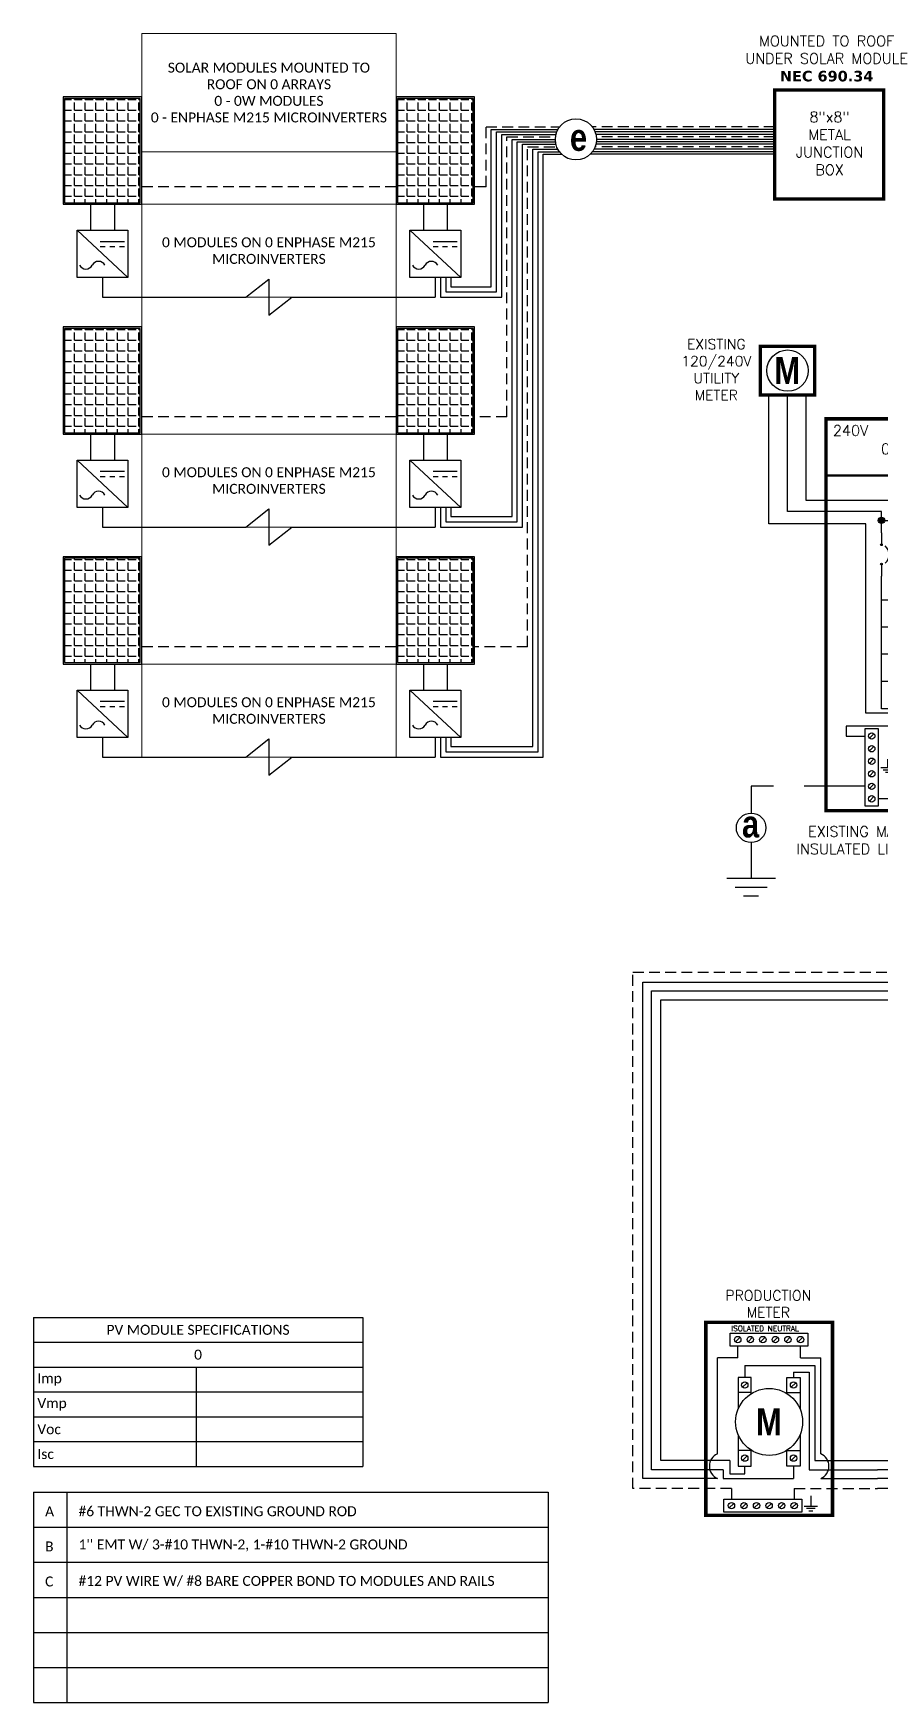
# Model space of a CAD drawing. Header units: feet. Extents: x 23528 to 24127, y 16036 to 16622.
# Drawn here: x 23528 to 23822, y 16036 to 16615 of the extents above; entities that cross this region are included whole.
import ezdxf

# ---------------------------------------------------------------- set-up
doc = ezdxf.new("R2010")
doc.units = ezdxf.units.FT
doc.header["$MEASUREMENT"] = 0
doc.linetypes.add('HIDDEN', pattern=[0.375, 0.25, -0.125])
for name, color, linetype in [('ONE LINE BLOCKS', 7, 'Continuous'), ('TABLES', 7, 'Continuous'), ('TEXT', 7, 'Continuous'), ('Z - TITLEBLOCK TXT', 7, 'Continuous')]:
    doc.layers.add(name, color=color, linetype=linetype)
doc.styles.add('ONE LINE TXT', font='techb___.ttf')
doc.styles.get("Standard").update_dxf_attribs({"font": 'simplex.shx'})

# ---------------------------------------------------------------- blocks, each defined once
blk = doc.blocks.new('*T12')
at = {"layer": 'Defpoints', "color": 8, "linetype": 'ByBlock', "lineweight": 0, "transparency": 16777216}
for p, q in [((0, 0), (88.16, 0)), ((0, 0), (0, -250.97)), ((88.16, 0), (88.16, -250.97)), ((0, -41.08), (88.16, -41.08)), ((0, -59.24), (88.16, -59.24)), ((0, -91.46), (88.16, -91.46)), ((0, -138.99), (88.16, -138.99)), ((0, -171.21), (88.16, -171.21)), ((0, -218.74), (88.16, -218.74)), ((0, -250.97), (88.16, -250.97))]:
    blk.add_line(p, q, dxfattribs=at)
at = {"color": 0, "linetype": 'Continuous', "transparency": 16777216, "char_height": 3.4544, "width": 83.574, "attachment_point": 5}
for s, insert in [('{\\fCalibri|b0|i0|c0;SOLAR MODULES MOUNTED TO ROOF ON 0 ARRAYS^J0 - 0W MODULES^J0 - ENPHASE M215 MICROINVERTERS', (44.08, -20.54)), ('{\\fCalibri|b0|i0|c0;', (44.08, -50.16)), ('{\\fCalibri|b0|i0|c0;0 MODULES ON 0 ENPHASE M215 MICROINVERTERS', (44.08, -75.35)), ('{\\fCalibri|b0|i0|c0;', (44.08, -115.23)), ('{\\fCalibri|b0|i0|c0;0 MODULES ON 0 ENPHASE M215 MICROINVERTERS', (44.08, -155.1)), ('{\\fCalibri|b0|i0|c0;', (44.08, -194.98)), ('{\\fCalibri|b0|i0|c0;0 MODULES ON 0 ENPHASE M215 MICROINVERTERS', (44.08, -234.86))]:
    blk.add_mtext(s, dxfattribs=dict(at, insert=insert))
blk = doc.blocks.new('*U7')
at = {"color": 7, "linetype": 'Continuous'}
for p, q in [((6.67, 2.43), (2.91, 2.43)), ((2.44, 1.71), (0, 1.71)), ((9.57, 1.71), (6.2, 1.71)), ((2.91, -0.69), (6.67, -0.69))]:
    blk.add_line(p, q, dxfattribs=at)
at = {"color": 10, "linetype": 'Continuous'}
for p, q in [((2.59, 1.15), (0, 1.15)), ((9.57, 1.15), (6.35, 1.15))]:
    blk.add_line(p, q, dxfattribs=at)
at = {"color": 253, "linetype": 'Continuous'}
for p, q in [((3.21, 0.61), (0, 0.61)), ((9.57, 0.61), (6.97, 0.61))]:
    blk.add_line(p, q, dxfattribs=at)
at = {"color": 7, "linetype": 'Continuous'}
for centre, start, end in [((3.94, 0.87), 133.9732, 236.4265), ((5.63, 0.87), 313.9732, 56.4265)]:
    blk.add_arc(centre, 1.87, start, end, dxfattribs=at)
at = {"layer": 'TEXT', "color": 92, "linetype": 'HIDDEN', "ltscale": 15}
for p, q in [((3.37, 0), (0, 0)), ((9.57, 0), (7.14, 0))]:
    blk.add_line(p, q, dxfattribs=at)
at = {"layer": 'Z - TITLEBLOCK TXT', "linetype": 'Continuous'}
for centre, start, end in [((3.31, 1.65), 117.6639, 242.3361), ((7.08, 1.65), 117.6639, 242.3361), ((2.5, 0.09), 297.6639, 62.3361), ((6.26, 0.09), 297.6639, 62.3361)]:
    blk.add_arc(centre, 0.882, start, end, dxfattribs=at)
blk = doc.blocks.new('*T10')
at = {"layer": 'Z - TITLEBLOCK TXT', "color": 0, "lineweight": -2, "transparency": 16777216}
for p, q in [((0, 0), (114.19, 0)), ((0, 0), (0, -51.69)), ((114.19, 0), (114.19, -51.69)), ((0, -8.62), (114.19, -8.62)), ((0, -17.23), (114.19, -17.23)), ((56.41, -17.23), (56.41, -51.69)), ((0, -25.85), (114.19, -25.85)), ((0, -34.46), (114.19, -34.46)), ((0, -43.08), (114.19, -43.08)), ((0, -51.69), (114.19, -51.69))]:
    blk.add_line(p, q, dxfattribs=at)
at = {"layer": 'Z - TITLEBLOCK TXT', "color": 0, "linetype": 'Continuous', "transparency": 16777216, "char_height": 3.4544}
for s, insert, width, attachment_point in [('{\\fCalibri|b0|i0|c0;PV MODULE SPECIFICATIONS', (57.09, -4.31), 111.433, 5), ('{\\fCalibri|b0|i0|c0;0', (57.09, -12.92), 111.433, 5), ('{\\fCalibri|b0|i0|c0;Imp', (1.38, -21.54), 53.6551, 4), ('{\\fCalibri|b0|i0|c0;', (57.78, -21.54), 55.0254, 4), ('{\\fCalibri|b0|i0|c0;Vmp', (1.38, -30.15), 53.6551, 4), ('{\\fCalibri|b0|i0|c0;', (57.78, -30.15), 55.0254, 4), ('{\\fCalibri|b0|i0|c0;Voc', (1.38, -38.77), 53.6551, 4), ('{\\fCalibri|b0|i0|c0;', (57.78, -38.77), 55.0254, 4), ('{\\fCalibri|b0|i0|c0;Isc', (1.38, -47.39), 53.6551, 4), ('{\\fCalibri|b0|i0|c0;', (57.78, -47.39), 55.0254, 4)]:
    blk.add_mtext(s, dxfattribs=dict(at, insert=insert, width=width, attachment_point=attachment_point))
blk = doc.blocks.new('M_LINE TAPS')
at = {"layer": 'ONE LINE BLOCKS', "linetype": 'Continuous'}
h = blk.add_hatch(color=254, dxfattribs=at)
h.dxf.hatch_style = 1
edge = h.paths.add_edge_path()
edge.add_arc((-12.11, 17.42), 0.197, 0, 360)
h = blk.add_hatch(color=254, dxfattribs=at)
h.dxf.hatch_style = 1
edge = h.paths.add_edge_path()
edge.add_arc((-13.16, 16.19), 0.197, 0, 360)
h = blk.add_hatch(color=1, dxfattribs=at)
h.dxf.hatch_style = 1
edge = h.paths.add_edge_path()
edge.add_arc((-13.16, 14.69), 0.0515, 0, 360)
h = blk.add_hatch(color=1, dxfattribs=at)
h.dxf.hatch_style = 1
edge = h.paths.add_edge_path()
edge.add_arc((-12.11, 14.69), 0.0515, 0, 360)
h = blk.add_hatch(color=1, dxfattribs=at)
h.dxf.hatch_style = 1
edge = h.paths.add_edge_path()
edge.add_arc((-13.16, 13.5), 0.0515, 0, 360)
h = blk.add_hatch(color=1, dxfattribs=at)
h.dxf.hatch_style = 1
edge = h.paths.add_edge_path()
edge.add_arc((-12.11, 13.5), 0.0515, 0, 360)
h = blk.add_hatch(color=1, dxfattribs=at)
h.dxf.hatch_style = 1
edge = h.paths.add_edge_path()
edge.add_arc((-9.99, 11.89), 0.0515, 0, 360)
h = blk.add_hatch(color=1, dxfattribs=at)
h.dxf.hatch_style = 1
edge = h.paths.add_edge_path()
edge.add_arc((-9.99, 11.29), 0.0515, 0, 360)
h = blk.add_hatch(color=1, dxfattribs=at)
h.dxf.hatch_style = 1
edge = h.paths.add_edge_path()
edge.add_arc((-8.81, 11.89), 0.0515, 0, 360)
h = blk.add_hatch(color=1, dxfattribs=at)
h.dxf.hatch_style = 1
edge = h.paths.add_edge_path()
edge.add_arc((-8.81, 11.29), 0.0515, 0, 360)
h = blk.add_hatch(color=1, dxfattribs=at)
h.dxf.hatch_style = 1
edge = h.paths.add_edge_path()
edge.add_arc((-9.99, 10.22), 0.0515, 0, 360)
h = blk.add_hatch(color=1, dxfattribs=at)
h.dxf.hatch_style = 1
edge = h.paths.add_edge_path()
edge.add_arc((-8.81, 10.22), 0.0515, 0, 360)
h = blk.add_hatch(color=1, dxfattribs=at)
h.dxf.hatch_style = 1
edge = h.paths.add_edge_path()
edge.add_arc((-9.99, 9.62), 0.0515, 0, 360)
h = blk.add_hatch(color=1, dxfattribs=at)
h.dxf.hatch_style = 1
edge = h.paths.add_edge_path()
edge.add_arc((-8.81, 9.62), 0.0515, 0, 360)
h = blk.add_hatch(color=1, dxfattribs=at)
h.dxf.hatch_style = 1
edge = h.paths.add_edge_path()
edge.add_arc((-9.99, 8.56), 0.0515, 0, 360)
h = blk.add_hatch(color=1, dxfattribs=at)
h.dxf.hatch_style = 1
edge = h.paths.add_edge_path()
edge.add_arc((-8.81, 8.56), 0.0515, 0, 360)
h = blk.add_hatch(color=1, dxfattribs=at)
h.dxf.hatch_style = 1
edge = h.paths.add_edge_path()
edge.add_arc((-9.99, 7.96), 0.0515, 0, 360)
h = blk.add_hatch(color=1, dxfattribs=at)
h.dxf.hatch_style = 1
edge = h.paths.add_edge_path()
edge.add_arc((-8.81, 7.96), 0.0515, 0, 360)
h = blk.add_hatch(color=1, dxfattribs=at)
h.dxf.hatch_style = 1
edge = h.paths.add_edge_path()
edge.add_arc((-9.99, 6.89), 0.0515, 0, 360)
h = blk.add_hatch(color=1, dxfattribs=at)
h.dxf.hatch_style = 1
edge = h.paths.add_edge_path()
edge.add_arc((-9.99, 6.29), 0.0515, 0, 360)
h = blk.add_hatch(color=1, dxfattribs=at)
h.dxf.hatch_style = 1
edge = h.paths.add_edge_path()
edge.add_arc((-8.81, 6.89), 0.0515, 0, 360)
h = blk.add_hatch(color=1, dxfattribs=at)
h.dxf.hatch_style = 1
edge = h.paths.add_edge_path()
edge.add_arc((-8.81, 6.29), 0.0515, 0, 360)
h = blk.add_hatch(color=1, dxfattribs=at)
h.dxf.hatch_style = 1
edge = h.paths.add_edge_path()
edge.add_arc((-9.99, 5.22), 0.0515, 0, 360)
h = blk.add_hatch(color=1, dxfattribs=at)
h.dxf.hatch_style = 1
edge = h.paths.add_edge_path()
edge.add_arc((-8.81, 5.22), 0.0515, 0, 360)
h = blk.add_hatch(color=1, dxfattribs=at)
h.dxf.hatch_style = 1
edge = h.paths.add_edge_path()
edge.add_arc((-9.99, 4.62), 0.0515, 0, 360)
h = blk.add_hatch(color=1, dxfattribs=at)
h.dxf.hatch_style = 1
edge = h.paths.add_edge_path()
edge.add_arc((-8.81, 4.62), 0.0515, 0, 360)
at = {"color": 155, "true_color": 0x647190}
blk.add_line((-16.57, 22.43), (-2.23, 22.43), dxfattribs=at)
at = {"color": 7, "linetype": 'Continuous'}
for p, q in [((-3.46, 1.71), (-3.46, 5.22)), ((0, 1.71), (-3.46, 1.71))]:
    blk.add_line(p, q, dxfattribs=at)
at = {"color": 10, "linetype": 'Continuous'}
for p, q in [((-4.18, 1.15), (-4.18, 4.62)), ((-3.46, 4.62), (-3.46, 4.62)), ((0, 1.15), (-4.18, 1.15))]:
    blk.add_line(p, q, dxfattribs=at)
at = {"color": 253, "linetype": 'Continuous'}
for p, q in [((-6.18, 2.18), (-6.39, 2.18)), ((-6.18, 0.61), (-6.18, 2.18)), ((-5.36, 0.61), (-6.18, 0.61)), ((0, 0.61), (-4.42, 0.61))]:
    blk.add_line(p, q, dxfattribs=at)
at = {"color": 7, "linetype": 'Continuous'}
blk.add_circle((-21.17, -2.7), 0.906, dxfattribs=at)
at = {"color": 253, "linetype": 'Continuous'}
blk.add_arc((-4.89, 0.58), 0.468, 3.2819, 176.7181, dxfattribs=at)
at = {"layer": 'ONE LINE BLOCKS', "lineweight": 50}
blk.add_line((-16.57, 18.95), (-2.23, 18.95), dxfattribs=at)
at = {"layer": 'ONE LINE BLOCKS', "lineweight": 50, "const_width": 0.21}
for points in [[(-20.6, 23.9), (-20.6, 26.89), (-17.26, 26.89), (-17.26, 23.9)], [(-16.57, -1.65), (-16.57, 22.43), (-2.23, 22.43), (-2.23, -1.65)]]:
    blk.add_lwpolyline(points, close=True, dxfattribs=at)
at = {"layer": 'TEXT', "color": 92, "linetype": 'HIDDEN', "ltscale": 15}
for p, q in [((-6.39, 3.55), (-15.33, 3.55)), ((-15.33, 3.55), (-15.33, 2.94)), ((-4.92, 0), (-4.92, 3.55)), ((-15.33, 2.94), (-14.16, 2.94)), ((0, 0), (-4.92, 0)), ((-14.16, -0.15), (-21.17, -0.15)), ((-21.17, -0.15), (-21.17, -1.8)), ((-21.17, -3.61), (-21.17, -5.8))]:
    blk.add_line(p, q, dxfattribs=at)
at = {"layer": 'TEXT', "color": 92, "linetype": 'Continuous', "ltscale": 15}
blk.add_line((-7.19, -0.92), (-13.36, -0.92), dxfattribs=at)
at = {"layer": 'TEXT', "color": 92, "linetype": 'Continuous', "flags": 128}
for points in [[(-12.79, 1.51), (-12.79, 1.01)], [(-13.2, 1.01), (-12.38, 1.01)], [(-12.52, 0.85), (-13.06, 0.85)], [(-12.66, 0.7), (-12.92, 0.7)]]:
    blk.add_lwpolyline(points, dxfattribs=at)
at = {"layer": 'TEXT', "color": 92, "linetype": 'Continuous', "ltscale": 4, "flags": 128}
for points in [[(-22.67, -5.8), (-19.67, -5.8)], [(-20.19, -6.36), (-22.15, -6.36)], [(-20.71, -6.91), (-21.63, -6.91)]]:
    blk.add_lwpolyline(points, dxfattribs=at)
at = {"layer": 'TEXT', "linetype": 'Continuous'}
blk.add_circle((-18.93, 25.39), 1.27, dxfattribs=at)
at = {"layer": 'TEXT', "color": 92, "linetype": 'Continuous', "ltscale": 0.3}
blk.add_arc((-5.65, 3.16), 0.824, 27.6639, 152.3361, dxfattribs=at)
at = {"layer": 'Z - TITLEBLOCK TXT', "color": 253, "linetype": 'Continuous'}
for p, q in [((-20.08, 15.98), (-20.08, 23.9)), ((-14.13, 15.98), (-20.08, 15.98)), ((-14.13, 4.34), (-14.13, 15.98)), ((-5.63, 4.34), (-14.13, 4.34)), ((-5.63, 4.34), (-5.63, 2.95)), ((-5.63, 2.95), (-6.39, 2.95))]:
    blk.add_line(p, q, dxfattribs=at)
at = {"layer": 'Z - TITLEBLOCK TXT', "color": 10, "linetype": 'Continuous'}
for p, q in [((-18.93, 16.74), (-18.93, 23.9)), ((-13.16, 16.74), (-18.93, 16.74)), ((-13.16, 15.43), (-13.16, 16.74)), ((-12.97, 16.19), (-12.45, 16.19)), ((-11.78, 16.19), (-6.66, 16.19)), ((-6.66, 16.19), (-6.66, 4.62)), ((-13.16, 4.62), (-13.16, 12.76)), ((-12.45, 11.29), (-13.16, 11.29)), ((-10.73, 11.29), (-11.78, 11.29)), ((-12.45, 9.62), (-13.16, 9.62)), ((-10.73, 9.62), (-11.78, 9.62)), ((-12.45, 7.96), (-13.16, 7.96)), ((-10.73, 7.96), (-11.78, 7.96)), ((-12.45, 6.29), (-13.16, 6.29)), ((-10.73, 6.29), (-11.78, 6.29)), ((-10.73, 4.62), (-13.16, 4.62)), ((-6.66, 4.62), (-4.18, 4.62))]:
    blk.add_line(p, q, dxfattribs=at)
at = {"layer": 'Z - TITLEBLOCK TXT', "color": 7, "linetype": 'Continuous'}
for p, q in [((-17.78, 17.42), (-17.78, 23.9)), ((-12.11, 17.42), (-17.78, 17.42)), ((-12.11, 15.43), (-12.11, 17.42)), ((-11.92, 17.42), (-5.04, 17.42)), ((-5.04, 17.42), (-5.04, 5.22)), ((-12.11, 10.22), (-12.11, 12.76)), ((-12.11, 11.89), (-10.73, 11.89)), ((-10.73, 11.89), (-12.11, 11.89)), ((-12.11, 8.56), (-12.11, 10.22)), ((-12.11, 10.22), (-10.73, 10.22)), ((-10.73, 10.22), (-12.11, 10.22)), ((-12.11, 6.89), (-12.11, 8.56)), ((-12.11, 8.56), (-10.73, 8.56)), ((-10.73, 8.56), (-12.11, 8.56)), ((-12.11, 5.22), (-12.11, 6.89)), ((-12.11, 6.89), (-10.73, 6.89)), ((-10.73, 6.89), (-12.11, 6.89)), ((-10.73, 5.22), (-12.11, 5.22)), ((-5.04, 5.22), (-3.46, 5.22))]:
    blk.add_line(p, q, dxfattribs=at)
at = {"layer": 'Z - TITLEBLOCK TXT', "color": 1, "linetype": 'Continuous'}
for p, q in [((-14.16, -1.38), (-14.16, 3.4)), ((-14.16, 3.4), (-13.36, 3.4)), ((-13.36, 3.4), (-13.36, -1.38)), ((-7.19, -1.37), (-7.19, 3.41)), ((-7.19, 3.41), (-6.39, 3.41)), ((-6.39, 3.41), (-6.39, -1.37)), ((-13.36, -1.38), (-14.16, -1.38)), ((-6.39, -1.37), (-7.19, -1.37))]:
    blk.add_line(p, q, dxfattribs=at)
at = {"layer": 'Z - TITLEBLOCK TXT', "color": 4, "linetype": 'Continuous'}
for p, q in [((-6.65, 3.09), (-6.93, 2.81)), ((-13.62, 3.07), (-13.9, 2.8)), ((-13.62, 2.3), (-13.9, 2.03)), ((-6.65, 2.32), (-6.93, 2.04)), ((-13.62, 1.53), (-13.9, 1.25)), ((-6.65, 1.55), (-6.93, 1.27)), ((-13.62, 0.76), (-13.9, 0.48)), ((-6.65, 0.78), (-6.93, 0.5)), ((-6.65, 0), (-6.93, -0.27)), ((-13.62, -0.01), (-13.9, -0.29)), ((-13.62, -0.78), (-13.9, -1.06)), ((-6.65, -0.77), (-6.93, -1.04))]:
    blk.add_line(p, q, dxfattribs=at)
at = {"layer": 'Z - TITLEBLOCK TXT', "color": 1, "linetype": 'Continuous', "flags": 128}
for points in [[(-13.16, 15.43), (-13.16, 14.69)], [(-13.16, 15.43), (-13.16, 14.69)], [(-12.11, 15.43), (-12.11, 14.69)], [(-12.11, 15.43), (-12.11, 14.69)], [(-13.16, 13.5), (-13.16, 12.76)], [(-12.11, 13.5), (-12.11, 12.76)], [(-10.73, 11.89), (-9.99, 11.89)], [(-10.73, 11.89), (-9.99, 11.89)], [(-10.73, 11.29), (-9.99, 11.29)], [(-10.73, 11.29), (-9.99, 11.29)], [(-8.81, 11.89), (-8.06, 11.89)], [(-8.81, 11.29), (-8.06, 11.29)], [(-10.73, 10.22), (-9.99, 10.22)], [(-10.73, 10.22), (-9.99, 10.22)], [(-10.73, 9.62), (-9.99, 9.62)], [(-10.73, 9.62), (-9.99, 9.62)], [(-8.81, 10.22), (-8.06, 10.22)], [(-8.81, 9.62), (-8.06, 9.62)], [(-10.73, 8.56), (-9.99, 8.56)], [(-10.73, 8.56), (-9.99, 8.56)], [(-8.81, 8.56), (-8.06, 8.56)], [(-10.73, 7.96), (-9.99, 7.96)], [(-10.73, 7.96), (-9.99, 7.96)], [(-8.81, 7.96), (-8.06, 7.96)], [(-10.73, 6.89), (-9.99, 6.89)], [(-10.73, 6.89), (-9.99, 6.89)], [(-10.73, 6.29), (-9.99, 6.29)], [(-10.73, 6.29), (-9.99, 6.29)], [(-8.81, 6.89), (-8.06, 6.89)], [(-8.81, 6.29), (-8.06, 6.29)], [(-10.73, 5.22), (-9.99, 5.22)], [(-10.73, 5.22), (-9.99, 5.22)], [(-8.81, 5.22), (-8.06, 5.22)], [(-10.73, 4.62), (-9.99, 4.62)], [(-10.73, 4.62), (-9.99, 4.62)], [(-8.81, 4.62), (-8.06, 4.62)]]:
    blk.add_lwpolyline(points, dxfattribs=at)
at = {"layer": 'Z - TITLEBLOCK TXT', "color": 7, "linetype": 'Continuous'}
for centre in [(-12.11, 17.42), (-12.11, 17.42), (-13.16, 16.19)]:
    blk.add_circle(centre, 0.197, dxfattribs=at)
at = {"layer": 'Z - TITLEBLOCK TXT', "color": 1, "linetype": 'Continuous'}
for centre in [(-13.16, 14.69), (-12.11, 14.69), (-13.16, 13.5), (-12.11, 13.5), (-9.99, 11.89), (-9.99, 11.29), (-8.81, 11.89), (-8.81, 11.29), (-9.99, 10.22), (-8.81, 10.22), (-9.99, 9.62), (-8.81, 9.62), (-9.99, 8.56), (-8.81, 8.56), (-9.99, 7.96), (-8.81, 7.96), (-9.99, 6.89), (-9.99, 6.29), (-8.81, 6.89), (-8.81, 6.29), (-9.99, 5.22), (-8.81, 5.22), (-9.99, 4.62), (-8.81, 4.62)]:
    blk.add_circle(centre, 0.0515, dxfattribs=at)
at = {"layer": 'Z - TITLEBLOCK TXT', "color": 4, "linetype": 'Continuous'}
for centre in [(-13.76, 2.94), (-6.79, 2.95), (-13.76, 2.16), (-6.79, 2.18), (-13.76, 1.39), (-6.79, 1.41), (-13.76, 0.62), (-13.76, -0.15), (-6.79, 0.64), (-6.79, -0.13), (-13.76, -0.92), (-6.79, -0.91)]:
    blk.add_circle(centre, 0.197, dxfattribs=at)
at = {"layer": 'Z - TITLEBLOCK TXT', "color": 10, "linetype": 'Continuous'}
for centre in [(-12.11, 16.17), (-12.11, 11.27), (-12.11, 9.6), (-12.11, 7.94), (-12.11, 6.27)]:
    blk.add_arc(centre, 0.332, 3.2937, 176.7063, dxfattribs=at)
at = {"layer": 'Z - TITLEBLOCK TXT', "color": 1, "linetype": 'Continuous'}
for centre, start, end in [((-13.38, 14.09), 310.3392, 49.6608), ((-12.33, 14.09), 310.3392, 49.6608), ((-9.4, 11.68), 40.3392, 139.6608), ((-9.4, 11.08), 40.3392, 139.6608), ((-9.4, 10.01), 40.3392, 139.6608), ((-9.4, 9.41), 40.3392, 139.6608), ((-9.4, 8.34), 40.3392, 139.6608), ((-9.4, 7.75), 40.3392, 139.6608), ((-9.4, 6.68), 40.3392, 139.6608), ((-9.4, 6.08), 40.3392, 139.6608), ((-9.4, 5.01), 40.3392, 139.6608), ((-9.4, 4.41), 40.3392, 139.6608)]:
    blk.add_arc(centre, 0.697, start, end, dxfattribs=at)
at = {"layer": 'TABLES', "color": 1, "linetype": 'Continuous'}
blk.add_text('NEUTRAL', height=0.648, rotation=90, dxfattribs=at).set_placement((-7.31, -0.83))
at = {"layer": 'TEXT', "color": 1, "attachment_point": 5}
for s, width, gutter_width, heights, insert, char_height in [('EXISTING\\P120/240V UTILITY METER', 0.0523, 7.17, [0], (-23.31, 25.45), 0.6278), ('240V', 0.1481, 0.75, [0], (-15.06, 21.71), 0.648), ('1∅', 0.1481, 0.75, [0], (-3.17, 21.71), 0.648), ('0A MAIN BREAKER\\P0A BUSBAR', 11.199, 0.75, [0], (-9.27, 20.04), 0.648), ('2p0A', 0.1481, 0.75, [0], (-11.24, 14.02), 0.648), ('EXISTING MAIN BREAKER LOAD CENTER INSULATED LINE TAPS INSTALLED ON MAIN FEEDERS\\P{\\fVerdana|b1|i0|c0|p34;NEC 690.64}', 18.4888, 7.17, [6], (-9.25, -4.55), 0.648)]:
    blk.add_mtext_dynamic_manual_height_columns(s, width=width, gutter_width=gutter_width, heights=heights, dxfattribs=dict(at, insert=insert, char_height=char_height))
at = {"layer": 'Z - TITLEBLOCK TXT', "color": 253, "linetype": 'Continuous', "style": 'ONE LINE TXT'}
blk.add_text('M', height=1.66, dxfattribs=at).set_placement((-19.74, 24.56))
at = {"layer": 'Z - TITLEBLOCK TXT', "color": 1, "linetype": 'Continuous', "insert": (-21.73, -1.63), "char_height": 1.6624, "attachment_point": 1, "style": 'ONE LINE TXT'}
blk.add_mtext_dynamic_manual_height_columns('{\\W1;\\C256;a}', width=0.1385, gutter_width=2.13, heights=[0], dxfattribs=at)
blk = doc.blocks.new('*U13')
at = {"color": 155, "true_color": 0x647190}
blk.add_blockref('M_LINE TAPS', (0, 0), dxfattribs=at)
blk = doc.blocks.new('*T11')
at = {"linetype": 'ByBlock', "lineweight": -2, "transparency": 16777216}
for p, q in [((0, 0), (178.52, 0)), ((0, 0), (0, -72.97)), ((11.58, 0), (11.58, -72.97)), ((178.52, 0), (178.52, -72.97)), ((0, -12.11), (178.52, -12.11)), ((0, -24.28), (178.52, -24.28)), ((0, -36.46), (178.52, -36.46)), ((0, -48.64), (178.52, -48.64)), ((0, -60.81), (178.52, -60.81)), ((0, -72.97), (178.52, -72.97))]:
    blk.add_line(p, q, dxfattribs=at)
at = {"color": 0, "linetype": 'Continuous', "transparency": 16777216, "char_height": 3.4544, "attachment_point": 7}
for s, insert, width in [('{\\fCalibri|b0|i0|c0;A', (4.06, -8.36), 3.4544), ('{\\fCalibri|b0|i0|c0;#6 THWN-2 GEC TO EXISTING GROUND ROD', (15.65, -8.36), 158.8095), ('{\\fCalibri|b0|i0|c0;B', (4.06, -20.53), 3.4544), ("{\\fCalibri|b0|i0|c0;1'' EMT W/ 3-#10 THWN-2, 1-#10 THWN-2 GROUND", (15.65, -20.53), 158.8095), ('{\\fCalibri|b0|i0|c0;#12 PV WIRE W/ #8 BARE COPPER BOND TO MODULES AND RAILS', (15.65, -32.71), 158.8095), ('{\\fCalibri|b0|i0|c0;C', (4.06, -32.71), 3.4544), ('{\\fCalibri|b0|i0|c0;', (4.06, -44.89), 3.4544), ('{\\fCalibri|b0|i0|c0;', (15.65, -44.89), 158.8095), ('{\\fCalibri|b0|i0|c0;', (4.06, -57.06), 3.4544), ('{\\fCalibri|b0|i0|c0;', (15.65, -57.06), 158.8095), ('{\\fCalibri|b0|i0|c0;', (4.06, -69.22), 3.4544), ('{\\fCalibri|b0|i0|c0;', (15.65, -69.22), 158.8095)]:
    blk.add_mtext(s, dxfattribs=dict(at, insert=insert, width=width))

msp = doc.modelspace()

# ---------------------------------------------------------------- hatches: boundary and pattern name
at = {"layer": 'ONE LINE BLOCKS', "linetype": 'Continuous'}
h = msp.add_hatch(dxfattribs=at)
h.set_pattern_fill('ANGLE', color=256, scale=13.54666)
h.set_pattern_definition([(0, (23601.6063, 4573.7728), (0, 3.7253315), [2.709332, -1.0159995]), (90, (23601.6063, 4573.7728), (-3.7253315, 2e-16), [2.709332, -1.0159995])])
h.paths.add_polyline_path([(23538.59, 16592.07), (23538.59, 16555.89), (23564.83, 16555.89), (23564.83, 16592.07)])
h = msp.add_hatch(dxfattribs=at)
h.set_pattern_fill('ANGLE', color=256, scale=13.54666)
h.set_pattern_definition([(0, (23717.0262, 4573.7728), (0, 3.7253315), [2.709332, -1.0159995]), (90, (23717.0262, 4573.7728), (-3.7253315, 2e-16), [2.709332, -1.0159995])])
h.paths.add_polyline_path([(23654.01, 16592.07), (23654.01, 16555.89), (23680.25, 16555.89), (23680.25, 16592.07)])
h = msp.add_hatch(dxfattribs=at)
h.set_pattern_fill('ANGLE', color=256, scale=13.54666)
h.set_pattern_definition([(0, (23601.6063, 4494.0197), (0, 3.7253315), [2.709332, -1.0159995]), (90, (23601.6063, 4494.0197), (-3.7253315, 2e-16), [2.709332, -1.0159995])])
h.paths.add_polyline_path([(23538.59, 16512.32), (23538.59, 16476.13), (23564.83, 16476.13), (23564.83, 16512.32)])
h = msp.add_hatch(dxfattribs=at)
h.set_pattern_fill('ANGLE', color=256, scale=13.54666)
h.set_pattern_definition([(0, (23717.0262, 4494.0197), (0, 3.7253315), [2.709332, -1.0159995]), (90, (23717.0262, 4494.0197), (-3.7253315, 2e-16), [2.709332, -1.0159995])])
h.paths.add_polyline_path([(23654.01, 16512.32), (23654.01, 16476.13), (23680.25, 16476.13), (23680.25, 16512.32)])
h = msp.add_hatch(dxfattribs=at)
h.set_pattern_fill('ANGLE', color=256, scale=13.54666)
h.set_pattern_definition([(0, (23601.6063, 4414.2665), (0, 3.7253315), [2.709332, -1.0159995]), (90, (23601.6063, 4414.2665), (-3.7253315, 2e-16), [2.709332, -1.0159995])])
h.paths.add_polyline_path([(23538.59, 16432.56), (23538.59, 16396.38), (23564.83, 16396.38), (23564.83, 16432.56)])
h = msp.add_hatch(dxfattribs=at)
h.set_pattern_fill('ANGLE', color=256, scale=13.54666)
h.set_pattern_definition([(0, (23717.0262, 4414.2665), (0, 3.7253315), [2.709332, -1.0159995]), (90, (23717.0262, 4414.2665), (-3.7253315, 2e-16), [2.709332, -1.0159995])])
h.paths.add_polyline_path([(23654.01, 16432.56), (23654.01, 16396.38), (23680.25, 16396.38), (23680.25, 16432.56)])

# ---------------------------------------------------------------- linework, layer by layer
at = {"color": 253, "linetype": 'Continuous'}
for p, q in [((23686.54, 16526.76), (23686.54, 16581.31)), ((23686.54, 16581.31), (23709.65, 16581.31)), ((23784.82, 16581.31), (23722.16, 16581.31)), ((23693.74, 16577.86), (23708.76, 16577.86)), ((23693.74, 16447.01), (23693.74, 16577.86)), ((23700.95, 16574.42), (23709.65, 16574.42)), ((23700.95, 16367.25), (23700.95, 16574.42)), ((23784.82, 16574.42), (23722.16, 16574.42)), ((23784.82, 16577.86), (23723.04, 16577.86)), ((23672.54, 16526.76), (23686.54, 16526.76)), ((23672.54, 16447.01), (23693.74, 16447.01)), ((23672.54, 16367.25), (23700.95, 16367.25)), ((23739.07, 16285.61), (24061.19, 16285.61)), ((23739.07, 16113.41), (23739.07, 16285.61)), ((23772.01, 16155.25), (23772.01, 16159.34)), ((23793.77, 16155.25), (23793.77, 16159.34)), ((23772.01, 16155.25), (23764.95, 16155.25)), ((23764.95, 16122.02), (23764.95, 16155.25)), ((23793.77, 16155.25), (23800.83, 16155.25)), ((23800.83, 16122.02), (23800.83, 16155.25)), ((23764.95, 16113.41), (23739.07, 16113.41)), ((23800.83, 16113.41), (23820.49, 16113.41))]:
    msp.add_line(p, q, dxfattribs=at)
at = {"color": 10, "linetype": 'Continuous'}
for p, q in [((23688.34, 16524.96), (23688.34, 16580.45)), ((23688.34, 16580.45), (23709.24, 16580.45)), ((23784.82, 16580.45), (23722.56, 16580.45)), ((23695.55, 16577), (23708.81, 16577)), ((23695.55, 16445.21), (23695.55, 16577)), ((23784.82, 16577), (23722.99, 16577)), ((23702.75, 16573.56), (23710.2, 16573.56)), ((23702.75, 16365.45), (23702.75, 16573.56)), ((23784.82, 16573.56), (23721.6, 16573.56)), ((23670.74, 16524.96), (23688.34, 16524.96)), ((23670.74, 16445.21), (23695.55, 16445.21)), ((23670.74, 16365.45), (23702.75, 16365.45)), ((23742.11, 16282.57), (24064.23, 16282.57)), ((23742.11, 16116.45), (23742.11, 16282.57)), ((23791.35, 16150.28), (23791.35, 16148.46)), ((23791.35, 16150.28), (23796.78, 16150.28)), ((23796.78, 16150.28), (23796.78, 16116.45)), ((23791.35, 16117.69), (23791.35, 16113.41)), ((23766.92, 16116.45), (23742.11, 16116.45)), ((23766.92, 16116.45), (23766.92, 16113.41)), ((23766.92, 16113.41), (23791.35, 16113.41)), ((23796.78, 16116.45), (23820.49, 16116.45))]:
    msp.add_line(p, q, dxfattribs=at)
at = {"linetype": 'Continuous'}
for p, q in [((23690.14, 16523.16), (23690.14, 16579.59)), ((23690.14, 16579.59), (23708.97, 16579.59)), ((23697.35, 16576.14), (23708.97, 16576.14)), ((23697.35, 16443.4), (23697.35, 16576.14)), ((23784.82, 16579.59), (23722.83, 16579.59)), ((23784.82, 16576.14), (23722.83, 16576.14)), ((23704.56, 16572.7), (23710.97, 16572.7)), ((23704.56, 16363.65), (23704.56, 16572.7)), ((23784.82, 16572.7), (23720.83, 16572.7)), ((23547.56, 16555.38), (23547.56, 16546.37)), ((23555.87, 16555.38), (23555.87, 16546.37)), ((23662.98, 16555.38), (23662.98, 16546.37)), ((23671.29, 16555.38), (23671.29, 16546.37)), ((23542.89, 16546.37), (23560.54, 16546.37)), ((23542.89, 16529.98), (23542.89, 16546.37)), ((23542.89, 16546.37), (23560.54, 16529.98)), ((23560.54, 16546.37), (23560.54, 16529.98)), ((23658.31, 16546.37), (23675.96, 16546.37)), ((23658.31, 16529.98), (23658.31, 16546.37)), ((23658.31, 16546.37), (23675.96, 16529.98)), ((23675.96, 16546.37), (23675.96, 16529.98)), ((23560.54, 16529.98), (23542.89, 16529.98)), ((23675.96, 16529.98), (23658.31, 16529.98)), ((23668.94, 16523.16), (23690.14, 16523.16)), ((23547.56, 16475.62), (23547.56, 16466.61)), ((23555.87, 16475.62), (23555.87, 16466.61)), ((23662.98, 16475.62), (23662.98, 16466.61)), ((23671.29, 16475.62), (23671.29, 16466.61)), ((23542.89, 16466.61), (23560.54, 16466.61)), ((23542.89, 16450.22), (23542.89, 16466.61)), ((23542.89, 16466.61), (23560.54, 16450.22)), ((23560.54, 16466.61), (23560.54, 16450.22)), ((23658.31, 16466.61), (23675.96, 16466.61)), ((23658.31, 16450.22), (23658.31, 16466.61)), ((23658.31, 16466.61), (23675.96, 16450.22)), ((23675.96, 16466.61), (23675.96, 16450.22)), ((23560.54, 16450.22), (23542.89, 16450.22)), ((23675.96, 16450.22), (23658.31, 16450.22)), ((23668.94, 16443.4), (23697.35, 16443.4)), ((23547.56, 16395.87), (23547.56, 16386.86)), ((23555.87, 16395.87), (23555.87, 16386.86)), ((23662.98, 16395.87), (23662.98, 16386.86)), ((23671.29, 16395.87), (23671.29, 16386.86)), ((23542.89, 16386.86), (23560.54, 16386.86)), ((23542.89, 16370.47), (23542.89, 16386.86)), ((23542.89, 16386.86), (23560.54, 16370.47)), ((23560.54, 16386.86), (23560.54, 16370.47)), ((23658.31, 16386.86), (23675.96, 16386.86)), ((23658.31, 16370.47), (23658.31, 16386.86)), ((23658.31, 16386.86), (23675.96, 16370.47)), ((23675.96, 16386.86), (23675.96, 16370.47)), ((23560.54, 16370.47), (23542.89, 16370.47)), ((23675.96, 16370.47), (23658.31, 16370.47)), ((23668.94, 16363.65), (23704.56, 16363.65))]:
    msp.add_line(p, q, dxfattribs=at)
at = {"color": 7, "linetype": 'Continuous'}
for p, q in [((23745.29, 16279.4), (24067.41, 16279.4)), ((23745.29, 16119.62), (23745.29, 16279.4)), ((23774.43, 16152.65), (23774.43, 16148.46)), ((23774.43, 16152.65), (23798.77, 16152.65)), ((23798.77, 16152.65), (23798.77, 16119.62)), ((23769.25, 16119.62), (23745.29, 16119.62)), ((23769.25, 16119.62), (23769.25, 16115.03)), ((23774.43, 16115.03), (23774.43, 16117.69)), ((23798.77, 16119.62), (23820.49, 16119.62)), ((23769.25, 16115.03), (23774.43, 16115.03))]:
    msp.add_line(p, q, dxfattribs=at)
at = {"color": 1, "linetype": 'Continuous'}
for p, q in [((23776.7, 16143.26), (23772.16, 16143.26)), ((23789.08, 16143.26), (23793.62, 16143.26)), ((23776.7, 16123.09), (23772.16, 16123.09)), ((23789.08, 16123.09), (23793.62, 16123.09))]:
    msp.add_line(p, q, dxfattribs=at)
at = {"linetype": 'Continuous', "flags": 128}
for points in [[(23538.09, 16592.58), (23538.09, 16555.38), (23565.34, 16555.38), (23565.34, 16592.58), (23538.09, 16592.58)], [(23653.51, 16592.58), (23653.51, 16555.38), (23680.76, 16555.38), (23680.76, 16592.58), (23653.51, 16592.58)], [(23538.09, 16512.83), (23538.09, 16475.62), (23565.34, 16475.62), (23565.34, 16512.83), (23538.09, 16512.83)], [(23653.51, 16512.83), (23653.51, 16475.62), (23680.76, 16475.62), (23680.76, 16512.83), (23653.51, 16512.83)], [(23538.09, 16433.07), (23538.09, 16395.87), (23565.34, 16395.87), (23565.34, 16433.07), (23538.09, 16433.07)], [(23653.51, 16433.07), (23653.51, 16395.87), (23680.76, 16395.87), (23680.76, 16433.07), (23653.51, 16433.07)]]:
    msp.add_lwpolyline(points, dxfattribs=at)
for points in [[(23538.59, 16592.07), (23538.59, 16555.89), (23564.83, 16555.89), (23564.83, 16592.07)], [(23654.01, 16592.07), (23654.01, 16555.89), (23680.25, 16555.89), (23680.25, 16592.07)], [(23538.59, 16512.32), (23538.59, 16476.13), (23564.83, 16476.13), (23564.83, 16512.32)], [(23654.01, 16512.32), (23654.01, 16476.13), (23680.25, 16476.13), (23680.25, 16512.32)], [(23538.59, 16432.56), (23538.59, 16396.38), (23564.83, 16396.38), (23564.83, 16432.56)], [(23654.01, 16432.56), (23654.01, 16396.38), (23680.25, 16396.38), (23680.25, 16432.56)]]:
    msp.add_lwpolyline(points, close=True, dxfattribs=at)
at = {"color": 7, "linetype": 'Continuous'}
msp.add_circle((23715.9, 16577.86), 7.14, dxfattribs=at)
at = {"color": 253, "linetype": 'Continuous'}
for centre, start, end in [((23766.87, 16117.72), 113.9997, 246.0003), ((23798.91, 16117.72), 293.9997, 66.0003)]:
    msp.add_arc(centre, 4.71, start, end, dxfattribs=at)
at = {"layer": 'ONE LINE BLOCKS', "lineweight": 50, "const_width": 1.19}
for points in [[(23822.6, 16557.2), (23784.82, 16557.2), (23784.82, 16594.99), (23822.6, 16594.99)], [(23760.93, 16100.67), (23760.93, 16167.63), (23804.85, 16167.63), (23804.85, 16100.67)]]:
    msp.add_lwpolyline(points, close=True, dxfattribs=at)
at = {"layer": 'TEXT', "color": 92, "linetype": 'HIDDEN', "ltscale": 15}
for p, q in [((23684.73, 16561.43), (23684.73, 16582.17)), ((23684.73, 16582.17), (23710.2, 16582.17)), ((23784.82, 16582.17), (23721.6, 16582.17)), ((23691.94, 16578.72), (23708.81, 16578.72)), ((23691.94, 16481.67), (23691.94, 16578.72)), ((23699.15, 16575.28), (23709.24, 16575.28)), ((23699.15, 16401.92), (23699.15, 16575.28)), ((23784.82, 16575.28), (23722.56, 16575.28)), ((23784.82, 16578.72), (23722.99, 16578.72)), ((23684.73, 16561.43), (23680.76, 16561.43)), ((23691.94, 16481.67), (23680.76, 16481.67)), ((23699.15, 16401.92), (23680.76, 16401.92)), ((23735.63, 16289.06), (24057.75, 16289.06)), ((23735.63, 16109.96), (23735.63, 16289.06)), ((23769.82, 16109.96), (23735.63, 16109.96)), ((23769.82, 16109.96), (23769.82, 16106.3)), ((23791.58, 16109.96), (23791.58, 16106.3)), ((23791.58, 16109.96), (23820.49, 16109.96))]:
    msp.add_line(p, q, dxfattribs=at)
at = {"layer": 'TEXT', "color": 92, "linetype": 'HIDDEN', "ltscale": 15, "flags": 128}
for points in [[(23653.51, 16561.43), (23565.34, 16561.43)], [(23653.51, 16481.67), (23565.34, 16481.67)], [(23653.51, 16401.92), (23565.34, 16401.92)]]:
    msp.add_lwpolyline(points, dxfattribs=at)
at = {"layer": 'TEXT', "color": 92, "linetype": 'Continuous', "flags": 128}
for points in [[(23797.37, 16107.38), (23797.37, 16103.88)], [(23795.03, 16103.88), (23799.71, 16103.88)], [(23798.9, 16103.01), (23795.84, 16103.01)], [(23798.09, 16102.15), (23796.65, 16102.15)]]:
    msp.add_lwpolyline(points, dxfattribs=at)
at = {"layer": 'TEXT', "linetype": 'Continuous'}
msp.add_circle((23782.89, 16133.07), 11.62, dxfattribs=at)
at = {"layer": 'Z - TITLEBLOCK TXT', "color": 7, "linetype": 'Continuous'}
for p, q in [((23559.31, 16542.37), (23550.92, 16542.37)), ((23552.67, 16540.56), (23550.92, 16540.56)), ((23555.99, 16540.56), (23554.24, 16540.56)), ((23559.31, 16540.56), (23557.56, 16540.56)), ((23674.73, 16542.37), (23666.34, 16542.37)), ((23668.09, 16540.56), (23666.34, 16540.56)), ((23671.41, 16540.56), (23669.66, 16540.56)), ((23674.73, 16540.56), (23672.98, 16540.56)), ((23601.47, 16523.16), (23609.42, 16529.42)), ((23609.42, 16529.42), (23609.42, 16516.89)), ((23609.42, 16516.89), (23617.38, 16523.16)), ((23559.31, 16462.62), (23550.92, 16462.62)), ((23552.67, 16460.81), (23550.92, 16460.81)), ((23555.99, 16460.81), (23554.24, 16460.81)), ((23559.31, 16460.81), (23557.56, 16460.81)), ((23674.73, 16462.62), (23666.34, 16462.62)), ((23668.09, 16460.81), (23666.34, 16460.81)), ((23671.41, 16460.81), (23669.66, 16460.81)), ((23674.73, 16460.81), (23672.98, 16460.81)), ((23601.47, 16443.4), (23609.42, 16449.67)), ((23609.42, 16449.67), (23609.42, 16437.14)), ((23609.42, 16437.14), (23617.38, 16443.4)), ((23559.31, 16382.87), (23550.92, 16382.87)), ((23552.67, 16381.05), (23550.92, 16381.05)), ((23555.99, 16381.05), (23554.24, 16381.05)), ((23559.31, 16381.05), (23557.56, 16381.05)), ((23674.73, 16382.87), (23666.34, 16382.87)), ((23668.09, 16381.05), (23666.34, 16381.05)), ((23671.41, 16381.05), (23669.66, 16381.05)), ((23674.73, 16381.05), (23672.98, 16381.05)), ((23601.47, 16363.65), (23609.42, 16369.91)), ((23609.42, 16369.91), (23609.42, 16357.39)), ((23609.42, 16357.39), (23617.38, 16363.65))]:
    msp.add_line(p, q, dxfattribs=at)
at = {"layer": 'Z - TITLEBLOCK TXT', "color": 1, "linetype": 'Continuous'}
for p, q in [((23769.42, 16159.34), (23769.42, 16163.88)), ((23769.42, 16163.88), (23796.36, 16163.88)), ((23796.36, 16163.88), (23796.36, 16159.34)), ((23796.36, 16159.34), (23769.42, 16159.34)), ((23772.16, 16148.46), (23772.16, 16137.55)), ((23776.7, 16148.46), (23772.16, 16148.46)), ((23776.7, 16142.91), (23776.7, 16148.46)), ((23789.08, 16142.91), (23789.08, 16148.46)), ((23789.08, 16148.46), (23793.62, 16148.46)), ((23793.62, 16148.46), (23793.62, 16137.55)), ((23772.16, 16128.6), (23772.16, 16117.69)), ((23793.62, 16128.6), (23793.62, 16117.69)), ((23776.7, 16117.69), (23776.7, 16123.24)), ((23789.08, 16117.69), (23789.08, 16123.24)), ((23772.16, 16117.69), (23776.7, 16117.69)), ((23793.62, 16117.69), (23789.08, 16117.69)), ((23767.23, 16101.76), (23767.23, 16106.3)), ((23767.23, 16106.3), (23794.17, 16106.3)), ((23794.17, 16106.3), (23794.17, 16101.76)), ((23794.17, 16101.76), (23767.23, 16101.76))]:
    msp.add_line(p, q, dxfattribs=at)
at = {"layer": 'Z - TITLEBLOCK TXT', "color": 4, "linetype": 'Continuous'}
for p, q in [((23772.8, 16162.4), (23771.23, 16160.83)), ((23777.15, 16162.4), (23775.58, 16160.83)), ((23781.5, 16162.4), (23779.93, 16160.83)), ((23785.85, 16162.4), (23784.28, 16160.83)), ((23790.2, 16162.4), (23788.63, 16160.83)), ((23794.55, 16162.4), (23792.98, 16160.83)), ((23775.22, 16146.65), (23773.65, 16145.07)), ((23792.13, 16146.65), (23790.56, 16145.07)), ((23775.22, 16121.28), (23773.65, 16119.71)), ((23792.13, 16121.28), (23790.56, 16119.71)), ((23770.61, 16104.82), (23769.04, 16103.24)), ((23774.96, 16104.82), (23773.39, 16103.24)), ((23779.31, 16104.82), (23777.74, 16103.24)), ((23783.66, 16104.82), (23782.09, 16103.24)), ((23788.01, 16104.82), (23786.44, 16103.24)), ((23792.36, 16104.82), (23790.79, 16103.24))]:
    msp.add_line(p, q, dxfattribs=at)
at = {"layer": 'Z - TITLEBLOCK TXT', "linetype": 'Continuous', "flags": 128}
for points in [[(23551.71, 16529.98), (23551.71, 16523.16)], [(23667.13, 16529.98), (23667.13, 16523.16)], [(23668.94, 16529.98), (23668.94, 16523.16)], [(23551.71, 16523.16), (23601.47, 16523.16)], [(23617.38, 16523.16), (23667.13, 16523.16)], [(23551.71, 16450.22), (23551.71, 16443.4)], [(23667.13, 16450.22), (23667.13, 16443.4)], [(23668.94, 16450.22), (23668.94, 16443.4)], [(23551.71, 16443.4), (23601.47, 16443.4)], [(23617.38, 16443.4), (23667.13, 16443.4)], [(23551.71, 16370.47), (23551.71, 16363.65)], [(23667.13, 16370.47), (23667.13, 16363.65)], [(23668.94, 16370.47), (23668.94, 16363.65)], [(23551.71, 16363.65), (23601.47, 16363.65)], [(23617.38, 16363.65), (23667.13, 16363.65)]]:
    msp.add_lwpolyline(points, dxfattribs=at)
at = {"layer": 'Z - TITLEBLOCK TXT', "color": 10, "linetype": 'Continuous', "flags": 128}
for points in [[(23670.74, 16529.98), (23670.74, 16524.96)], [(23670.74, 16450.22), (23670.74, 16445.21)], [(23670.74, 16370.47), (23670.74, 16365.45)]]:
    msp.add_lwpolyline(points, dxfattribs=at)
at = {"layer": 'Z - TITLEBLOCK TXT', "color": 253, "linetype": 'Continuous', "flags": 128}
for points in [[(23672.54, 16529.98), (23672.54, 16526.76)], [(23672.54, 16450.22), (23672.54, 16447.01)], [(23672.54, 16370.47), (23672.54, 16367.25)]]:
    msp.add_lwpolyline(points, dxfattribs=at)
at = {"layer": 'Z - TITLEBLOCK TXT', "color": 4, "linetype": 'Continuous'}
for centre in [(23772.01, 16161.61), (23776.36, 16161.61), (23780.71, 16161.61), (23785.06, 16161.61), (23789.41, 16161.61), (23793.77, 16161.61), (23774.43, 16145.86), (23791.35, 16145.86), (23774.43, 16120.5), (23791.35, 16120.5), (23769.82, 16104.03), (23774.17, 16104.03), (23778.52, 16104.03), (23782.88, 16104.03), (23787.23, 16104.03), (23791.58, 16104.03)]:
    msp.add_circle(centre, 1.11, dxfattribs=at)
at = {"layer": 'Z - TITLEBLOCK TXT', "linetype": 'Continuous'}
for centre, start, end in [((23545.96, 16535.38), 207.66392, 332.33608), ((23550.34, 16533.08), 27.66392, 152.33608), ((23661.38, 16535.38), 207.66392, 332.33608), ((23665.76, 16533.08), 27.66392, 152.33608), ((23545.96, 16455.63), 207.66392, 332.33608), ((23550.34, 16453.33), 27.66392, 152.33608), ((23661.38, 16455.63), 207.66392, 332.33608), ((23665.76, 16453.33), 27.66392, 152.33608), ((23545.96, 16375.88), 207.66392, 332.33608), ((23550.34, 16373.58), 27.66392, 152.33608), ((23661.38, 16375.88), 207.66392, 332.33608), ((23665.76, 16373.58), 27.66392, 152.33608)]:
    msp.add_arc(centre, 2.48, start, end, dxfattribs=at)

# ---------------------------------------------------------------- block references
for name, p in [('*T12', (23565.34, 16614.62)), ('*T10', (23527.75, 16169.29)), ('*T11', (23527.75, 16108.67))]:
    msp.add_blockref(name, p)
at = {"color": 155, "true_color": 0x647190, "xscale": 5.644441731736358, "yscale": 5.644441731736358, "zscale": 5.644441731736358}
for name, p in [('*U13', (23896.13, 16354.34)), ('*U7', (23820.49, 16109.96))]:
    msp.add_blockref(name, p, dxfattribs=at)

# ---------------------------------------------------------------- texts
at = {"layer": 'TABLES', "color": 1, "linetype": 'Continuous'}
msp.add_text('ISOLATED NEUTRAL', height=1.8743, dxfattribs=at).set_placement((23769.78, 16164.54))
at = {"layer": 'TEXT', "color": 1, "attachment_point": 5}
for s, width, insert, char_height in [(' \\PMOUNTED TO ROOF \\PUNDER SOLAR MODULE\\P{\\fVerdana|b1|i0|c0|p34;NEC 690.34}', 72.4158, (23802.83, 16608.91), 3.6576), ('8"x8" METAL JUNCTION BOX ', 0.4767, (23803.85, 16576.46), 3.6576), ('PRODUCTION METER', 1.3203, (23782.61, 16173.98), 3.5433)]:
    msp.add_mtext_dynamic_manual_height_columns(s, width=width, gutter_width=7.17, heights=[0], dxfattribs=dict(at, insert=insert, char_height=char_height))
at = {"layer": 'Z - TITLEBLOCK TXT', "color": 253, "linetype": 'Continuous', "style": 'ONE LINE TXT'}
msp.add_text('M', height=9.38, dxfattribs=at).set_placement((23778.33, 16128.36))
at = {"layer": 'Z - TITLEBLOCK TXT', "color": 1, "linetype": 'Continuous', "insert": (23713.79, 16583.26), "char_height": 9.3833, "attachment_point": 1, "style": 'ONE LINE TXT'}
msp.add_mtext_dynamic_manual_height_columns('{\\W1;\\C256;e}', width=0.1385, gutter_width=2.13, heights=[0], dxfattribs=at)

doc.saveas('drawing.dxf')
